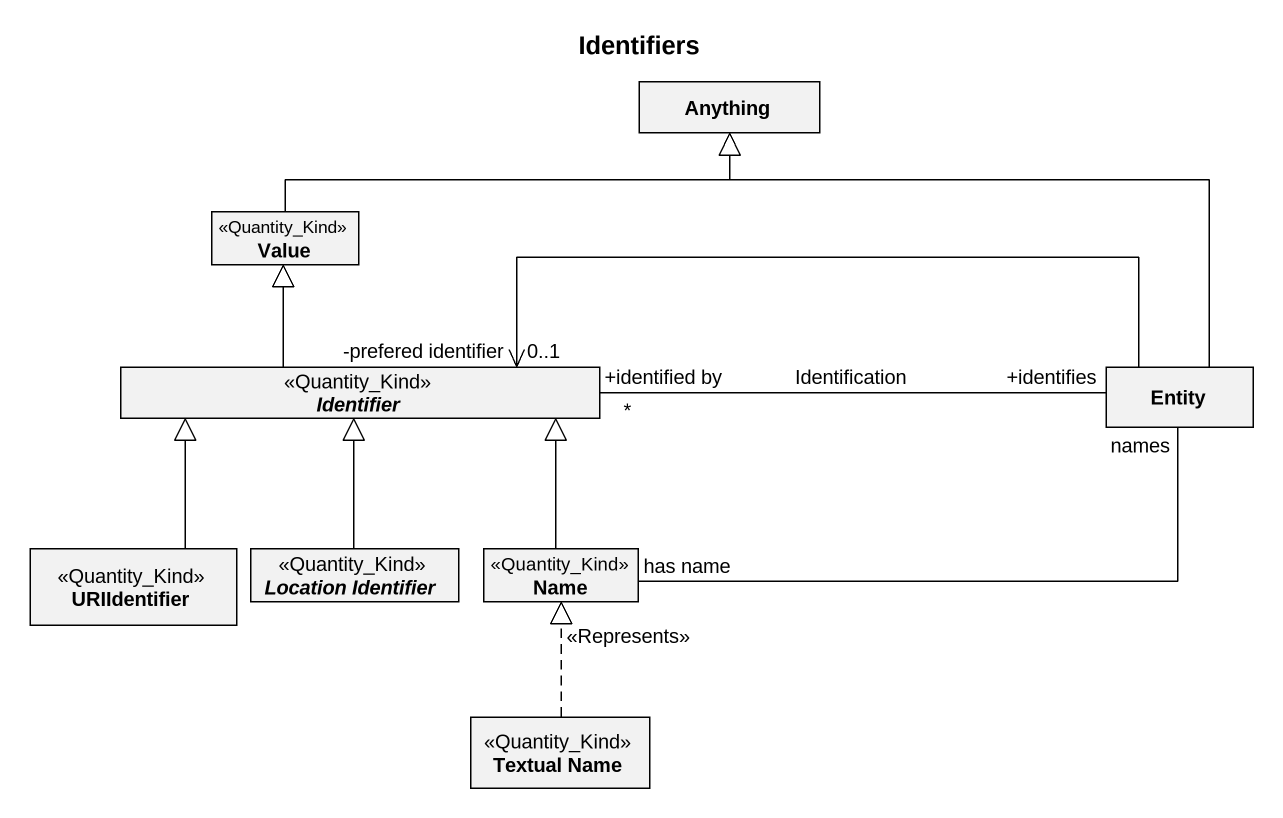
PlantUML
@startuml
title Identifiers
hide circle
hide empty members
class Anything
class Value <<Quantity_Kind>>
abstract class Identifier <<Quantity_Kind>>
class "Entity" as Entity_
class URIIdentifier <<Quantity_Kind>>
abstract class "Location Identifier" as Location_Identifier <<Quantity_Kind>>
class Name <<Quantity_Kind>>
class "Textual Name" as Textual_Name <<Quantity_Kind>>
Value -right-|> Anything
Identifier -up-|> Value
Identifier "+identified by\n*" -right- "+identifies" Entity_ : Identification
Entity_ -up-|> Anything
Entity_ -left-> "-prefered identifier\n0..1" Identifier
URIIdentifier -up-|> Identifier
Location_Identifier -up-|> Identifier
Name -up-|> Identifier
Name "has name" -right- "names" Entity_
Textual_Name .up.|> Name : <<Represents>>
@enduml
